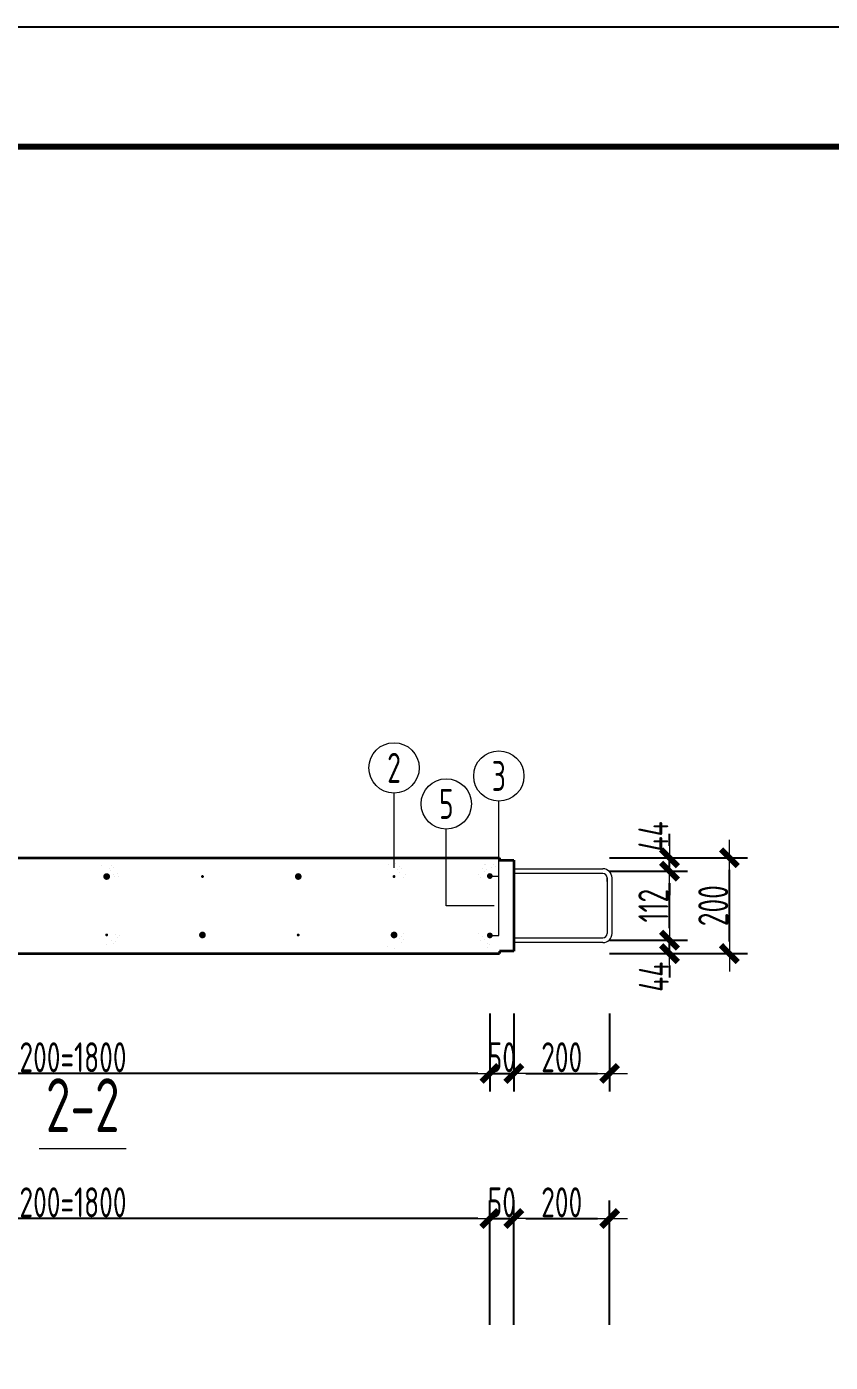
# Model space of a CAD drawing. Extents: x -85320 to 1679916, y -1321939 to 627.
# Drawn here: x 1177586 to 1184297, y -1156020 to -1144872 of the extents above; entities that cross this region are included whole.
import ezdxf
from ezdxf.enums import TextEntityAlignment as Align

# ---------------------------------------------------------------- set-up
doc = ezdxf.new("R2010")
doc.units = 0
doc.header["$LTSCALE"] = 1000
for name, color, linetype in [('BORDER', 7, 'Continuous'), ('打印线框', 7, 'Continuous'), ('拉模', 7, 'Continuous')]:
    doc.layers.add(name, color=color, linetype=linetype)
for name, color, linetype, lineweight in [('直线', 7, 'Continuous', 18), ('预制墙图名', 7, 'Continuous', 18), ('预制墙墙身水平筋', 130, 'Continuous', 18), ('预制墙墙身纵向受力筋', 1, 'Continuous', 18), ('预制墙墙身纵向非受力筋', 94, 'Continuous', 18), ('预制墙墙身附加筋', 94, 'Continuous', 18), ('预制墙拉筋', 130, 'Continuous', 18), ('预制墙详图标注', 3, 'Continuous', 18), ('预制墙详图轮廓', 3, 'Continuous', 35)]:
    doc.layers.add(name, color=color, linetype=linetype, lineweight=lineweight)
doc.styles.add('样式 1', font='yjkeng.shx', dxfattribs={"width": 0.7, "bigfont": 'yjkchn.shx'})
doc.styles.add('样式 2', font='yjkeng.shx', dxfattribs={"width": 0.7, "bigfont": 'yjkchn.shx'})
doc.dimstyles.new('盈建科结构', dxfattribs={"dimscale": 100, "dimtxt": 2.5, "dimasz": 1, "dimexe": 1.5, "dimexo": 0.625, "dimgap": 0.1, "dimtad": 1, "dimdec": 0, "dimrnd": 1, "dimzin": 0, "dimdsep": 46, "dimtxsty": '样式 1', "dimblk": '_yjkbk', "dimblk1": 'ARCHTICK', "dimblk2": 'ARCHTICK', "dimcen": 0.09, "dimadec": 0, "dimazin": 0, "dimtfac": 1, "dimtdec": 4, "dimtix": 1, "dimtmove": 2, "dimatfit": 3, "dimfxl": 1, "dimtolj": 1, "dimtzin": 0, "dimarcsym": 0})

# ---------------------------------------------------------------- blocks, each defined once
blk = doc.blocks.new('_yjkbk')
blk.add_line((-1, 0), (1.5, 0))
blk.add_lwpolyline([(-0.7, -0.7, 0.5, 0.5, 0), (0.7, 0.7, 0.5, 0.5, 0)], format="xyseb")
blk = doc.blocks.new('*D4535')
at = {"layer": 'Defpoints', "color": 0, "transparency": 16777216}
for p in [(1174254, -1154820), (1174254, -1155770), (1181454, -1155770)]:
    blk.add_point(p, dxfattribs=at)
at = {"layer": '预制墙详图标注', "color": 0, "lineweight": -2, "transparency": 16777216}
for p, q in [((1174254, -1155708), (1174254, -1154670)), ((1181454, -1155708), (1181454, -1154670)), ((1181354, -1154820), (1174354, -1154820))]:
    blk.add_line(p, q, dxfattribs=at)
at = {"layer": '预制墙详图标注', "color": 0, "lineweight": -2, "transparency": 16777216, "xscale": 100, "yscale": 100, "zscale": 100, "rotation": 180}
blk.add_blockref('_yjkbk', (1174254, -1154820), dxfattribs=at)
at = {"layer": '预制墙详图标注', "color": 0, "lineweight": -2, "transparency": 16777216, "xscale": 100, "yscale": 100, "zscale": 100}
blk.add_blockref('_yjkbk', (1181454, -1154820), dxfattribs=at)
at = {"layer": '预制墙详图标注', "color": 0, "transparency": 16777216, "insert": (1177854, -1154810), "char_height": 250, "attachment_point": 8, "style": '样式 1'}
blk.add_mtext('\\A1;9×200=1800', dxfattribs=at)
blk = doc.blocks.new('_ArchTick')
at = {"color": 0, "linetype": 'ByBlock', "const_width": 0.4}
blk.add_lwpolyline([(-0.5, -0.5), (0.5, 0.5)], dxfattribs=at)
blk = doc.blocks.new('*D4536')
at = {"layer": 'Defpoints', "color": 0, "transparency": 16777216}
for p in [(1181654, -1154820), (1181454, -1155770), (1181654, -1155770)]:
    blk.add_point(p, dxfattribs=at)
at = {"layer": '预制墙详图标注', "color": 0, "lineweight": -2, "transparency": 16777216}
for p, q in [((1181454, -1155708), (1181454, -1154670)), ((1181654, -1155708), (1181654, -1154670)), ((1181354, -1154820), (1181254, -1154820)), ((1181454, -1154820), (1181654, -1154820)), ((1181754, -1154820), (1181854, -1154820))]:
    blk.add_line(p, q, dxfattribs=at)
at = {"layer": '预制墙详图标注', "color": 0, "lineweight": -2, "transparency": 16777216, "xscale": 100, "yscale": 100, "zscale": 100}
blk.add_blockref('_yjkbk', (1181454, -1154820), dxfattribs=at)
at = {"layer": '预制墙详图标注', "color": 0, "lineweight": -2, "transparency": 16777216, "xscale": 100, "yscale": 100, "zscale": 100, "rotation": 180}
blk.add_blockref('_yjkbk', (1181654, -1154820), dxfattribs=at)
at = {"layer": '预制墙详图标注', "color": 0, "transparency": 16777216, "insert": (1181554, -1154810), "char_height": 250, "attachment_point": 8, "style": '样式 1'}
blk.add_mtext('\\A1;50', dxfattribs=at)
blk = doc.blocks.new('*D4537')
at = {"layer": 'Defpoints', "color": 0, "transparency": 16777216}
for p in [(1182454, -1154820), (1181654, -1155770), (1182454, -1155770)]:
    blk.add_point(p, dxfattribs=at)
at = {"layer": '预制墙详图标注', "color": 0, "lineweight": -2, "transparency": 16777216}
for p, q in [((1181654, -1155708), (1181654, -1154670)), ((1182454, -1155708), (1182454, -1154670)), ((1181754, -1154820), (1182354, -1154820))]:
    blk.add_line(p, q, dxfattribs=at)
at = {"layer": '预制墙详图标注', "color": 0, "lineweight": -2, "transparency": 16777216, "xscale": 100, "yscale": 100, "zscale": 100, "rotation": 180}
blk.add_blockref('_yjkbk', (1181654, -1154820), dxfattribs=at)
at = {"layer": '预制墙详图标注', "color": 0, "lineweight": -2, "transparency": 16777216, "xscale": 100, "yscale": 100, "zscale": 100}
blk.add_blockref('_yjkbk', (1182454, -1154820), dxfattribs=at)
at = {"layer": '预制墙详图标注', "color": 0, "transparency": 16777216, "insert": (1182054, -1154810), "char_height": 250, "attachment_point": 8, "style": '样式 1'}
blk.add_mtext('\\A1;200', dxfattribs=at)
blk = doc.blocks.new('*D4548')
at = {"layer": 'Defpoints', "color": 0, "transparency": 16777216}
for p in [(1174254, -1153109), (1181454, -1153109), (1174254, -1153609)]:
    blk.add_point(p, dxfattribs=at)
at = {"layer": '预制墙详图标注', "color": 0, "lineweight": -2, "transparency": 16777216}
for p, q in [((1174254, -1153172), (1174254, -1153759)), ((1181454, -1153172), (1181454, -1153759)), ((1181354, -1153609), (1174354, -1153609))]:
    blk.add_line(p, q, dxfattribs=at)
at = {"layer": '预制墙详图标注', "color": 0, "lineweight": -2, "transparency": 16777216, "xscale": 100, "yscale": 100, "zscale": 100, "rotation": 180}
blk.add_blockref('_yjkbk', (1174254, -1153609), dxfattribs=at)
at = {"layer": '预制墙详图标注', "color": 0, "lineweight": -2, "transparency": 16777216, "xscale": 100, "yscale": 100, "zscale": 100}
blk.add_blockref('_yjkbk', (1181454, -1153609), dxfattribs=at)
at = {"layer": '预制墙详图标注', "color": 0, "transparency": 16777216, "insert": (1177854, -1153599), "char_height": 250, "attachment_point": 8, "style": '样式 1'}
blk.add_mtext('\\A1;9×200=1800', dxfattribs=at)
blk = doc.blocks.new('*D4549')
at = {"layer": 'Defpoints', "color": 0, "transparency": 16777216}
for p in [(1181454, -1153109), (1181654, -1153109), (1181654, -1153609)]:
    blk.add_point(p, dxfattribs=at)
at = {"layer": '预制墙详图标注', "color": 0, "lineweight": -2, "transparency": 16777216}
for p, q in [((1181454, -1153109), (1181454, -1153759)), ((1181654, -1153109), (1181654, -1153759)), ((1181354, -1153609), (1181254, -1153609)), ((1181454, -1153609), (1181654, -1153609)), ((1181754, -1153609), (1181854, -1153609))]:
    blk.add_line(p, q, dxfattribs=at)
at = {"layer": '预制墙详图标注', "color": 0, "lineweight": -2, "transparency": 16777216, "xscale": 100, "yscale": 100, "zscale": 100}
blk.add_blockref('_yjkbk', (1181454, -1153609), dxfattribs=at)
at = {"layer": '预制墙详图标注', "color": 0, "lineweight": -2, "transparency": 16777216, "xscale": 100, "yscale": 100, "zscale": 100, "rotation": 180}
blk.add_blockref('_yjkbk', (1181654, -1153609), dxfattribs=at)
at = {"layer": '预制墙详图标注', "color": 0, "transparency": 16777216, "insert": (1181554, -1153599), "char_height": 250, "attachment_point": 8, "style": '样式 1'}
blk.add_mtext('\\A1;50', dxfattribs=at)
blk = doc.blocks.new('*D4550')
at = {"layer": 'Defpoints', "color": 0, "transparency": 16777216}
for p in [(1181654, -1153109), (1182454, -1153109), (1182454, -1153609)]:
    blk.add_point(p, dxfattribs=at)
at = {"layer": '预制墙详图标注', "color": 0, "lineweight": -2, "transparency": 16777216}
for p, q in [((1181654, -1153109), (1181654, -1153759)), ((1182454, -1153109), (1182454, -1153759)), ((1181754, -1153609), (1182354, -1153609))]:
    blk.add_line(p, q, dxfattribs=at)
at = {"layer": '预制墙详图标注', "color": 0, "lineweight": -2, "transparency": 16777216, "xscale": 100, "yscale": 100, "zscale": 100, "rotation": 180}
blk.add_blockref('_yjkbk', (1181654, -1153609), dxfattribs=at)
at = {"layer": '预制墙详图标注', "color": 0, "lineweight": -2, "transparency": 16777216, "xscale": 100, "yscale": 100, "zscale": 100}
blk.add_blockref('_yjkbk', (1182454, -1153609), dxfattribs=at)
at = {"layer": '预制墙详图标注', "color": 0, "transparency": 16777216, "insert": (1182054, -1153599), "char_height": 250, "attachment_point": 8, "style": '样式 1'}
blk.add_mtext('\\A1;200', dxfattribs=at)
blk = doc.blocks.new('*D4575')
at = {"layer": 'Defpoints', "color": 0, "transparency": 16777216}
for p in [(1182454, -1152497), (1182954, -1152497), (1182454, -1152609)]:
    blk.add_point(p, dxfattribs=at)
at = {"layer": '预制墙详图标注', "color": 0, "lineweight": -2, "transparency": 16777216}
for p, q in [((1182954, -1152397), (1182954, -1152297)), ((1182454, -1152497), (1183104, -1152497)), ((1182954, -1152609), (1182954, -1152497)), ((1182454, -1152609), (1183104, -1152609)), ((1182954, -1152709), (1182954, -1152809))]:
    blk.add_line(p, q, dxfattribs=at)
at = {"layer": '预制墙详图标注', "color": 0, "lineweight": -2, "transparency": 16777216, "xscale": 100, "yscale": 100, "zscale": 100}
for p, rotation in [((1182954, -1152497), 270), ((1182954, -1152609), 90)]:
    blk.add_blockref('_yjkbk', p, dxfattribs=dict(at, rotation=rotation))
at = {"layer": '预制墙详图标注', "color": 0, "transparency": 16777216, "insert": (1182948, -1152802), "char_height": 250, "attachment_point": 8, "rotation": 90, "style": '样式 1'}
blk.add_mtext('\\A1;44', dxfattribs=at)
blk = doc.blocks.new('*D4576')
at = {"layer": 'Defpoints', "color": 0, "transparency": 16777216}
for p in [(1182454, -1151921), (1182954, -1151921), (1182454, -1152497)]:
    blk.add_point(p, dxfattribs=at)
at = {"layer": '预制墙详图标注', "color": 0, "lineweight": -2, "transparency": 16777216}
for p, q in [((1182454, -1151921), (1183104, -1151921)), ((1182954, -1152397), (1182954, -1152021)), ((1182454, -1152497), (1183104, -1152497))]:
    blk.add_line(p, q, dxfattribs=at)
at = {"layer": '预制墙详图标注', "color": 0, "lineweight": -2, "transparency": 16777216, "xscale": 100, "yscale": 100, "zscale": 100}
for p, rotation in [((1182954, -1151921), 90), ((1182954, -1152497), 270)]:
    blk.add_blockref('_yjkbk', p, dxfattribs=dict(at, rotation=rotation))
at = {"layer": '预制墙详图标注', "color": 0, "transparency": 16777216, "insert": (1182944, -1152209), "char_height": 250, "attachment_point": 8, "rotation": 90, "style": '样式 1'}
blk.add_mtext('\\A1;112', dxfattribs=at)
blk = doc.blocks.new('*D4577')
at = {"layer": 'Defpoints', "color": 0, "transparency": 16777216}
for p in [(1182454, -1151809), (1182954, -1151809), (1182454, -1151921)]:
    blk.add_point(p, dxfattribs=at)
at = {"layer": '预制墙详图标注', "color": 0, "lineweight": -2, "transparency": 16777216}
for p, q in [((1182954, -1151709), (1182954, -1151609)), ((1182454, -1151809), (1183104, -1151809)), ((1182954, -1151921), (1182954, -1151809)), ((1182454, -1151921), (1183104, -1151921)), ((1182954, -1152021), (1182954, -1152121))]:
    blk.add_line(p, q, dxfattribs=at)
at = {"layer": '预制墙详图标注', "color": 0, "lineweight": -2, "transparency": 16777216, "xscale": 100, "yscale": 100, "zscale": 100}
for p, rotation in [((1182954, -1151809), 270), ((1182954, -1151921), 90)]:
    blk.add_blockref('_yjkbk', p, dxfattribs=dict(at, rotation=rotation))
at = {"layer": '预制墙详图标注', "color": 0, "transparency": 16777216, "insert": (1182944, -1151630), "char_height": 250, "attachment_point": 8, "rotation": 90, "style": '样式 1'}
blk.add_mtext('\\A1;44', dxfattribs=at)
blk = doc.blocks.new('*D4578')
at = {"layer": 'Defpoints', "color": 0, "transparency": 16777216}
for p in [(1182954, -1151809), (1183454, -1151809), (1182954, -1152609)]:
    blk.add_point(p, dxfattribs=at)
at = {"layer": '预制墙详图标注', "color": 0, "lineweight": -2, "transparency": 16777216}
for p, q in [((1183016, -1151809), (1183604, -1151809)), ((1183454, -1152509), (1183454, -1151909)), ((1183016, -1152609), (1183604, -1152609))]:
    blk.add_line(p, q, dxfattribs=at)
at = {"layer": '预制墙详图标注', "color": 0, "lineweight": -2, "transparency": 16777216, "xscale": 100, "yscale": 100, "zscale": 100}
for p, rotation in [((1183454, -1151809), 90), ((1183454, -1152609), 270)]:
    blk.add_blockref('_yjkbk', p, dxfattribs=dict(at, rotation=rotation))
at = {"layer": '预制墙详图标注', "color": 0, "transparency": 16777216, "insert": (1183444, -1152209), "char_height": 250, "attachment_point": 8, "rotation": 90, "style": '样式 1'}
blk.add_mtext('\\A1;200', dxfattribs=at)
blk = doc.blocks.new('图框1')
at = {"layer": 'BORDER', "const_width": 50}
blk.add_lwpolyline([(1377779, -823089), (1377779, -783089), (1433679, -783089), (1433679, -823089)], close=True, dxfattribs=at)
blk = doc.blocks.new('闭口右')
at = {"layer": '预制墙墙身水平筋', "lineweight": 18}
for p, q in [((1039314, -832443), (1040058, -832443)), ((1039314, -832443), (1040058, -832443)), ((1039314, -832443), (1040058, -832443)), ((1039314, -832443), (1040058, -832443)), ((1039314, -832443), (1040058, -832443)), ((1039314, -832443), (1040058, -832443)), ((1039314, -832443), (1040058, -832443)), ((1039314, -832443), (1040058, -832443)), ((1039314, -832443), (1040058, -832443)), ((1039314, -832443), (1040058, -832443)), ((1039314, -832443), (1040058, -832443)), ((1039314, -832443), (1040058, -832443)), ((1039314, -832443), (1040058, -832443)), ((1039314, -832443), (1040058, -832443)), ((1039314, -832443), (1040058, -832443)), ((1040058, -832483), (1039314, -832483)), ((1040058, -832483), (1039314, -832483)), ((1040058, -832483), (1039314, -832483)), ((1040058, -832483), (1039314, -832483)), ((1040058, -832483), (1039314, -832483)), ((1040058, -832483), (1039314, -832483)), ((1040058, -832483), (1039314, -832483)), ((1040058, -832483), (1039314, -832483)), ((1040058, -832483), (1039314, -832483)), ((1040058, -832483), (1039314, -832483)), ((1040058, -832483), (1039314, -832483)), ((1040058, -832483), (1039314, -832483)), ((1040058, -832483), (1039314, -832483)), ((1040058, -832483), (1039314, -832483)), ((1040058, -832483), (1039314, -832483)), ((1040094, -832548), (1040094, -832519)), ((1040094, -832548), (1040094, -832519)), ((1040094, -832548), (1040094, -832519)), ((1040094, -832548), (1040094, -832519)), ((1040094, -832548), (1040094, -832519)), ((1040094, -832548), (1040094, -832519)), ((1040094, -832548), (1040094, -832519)), ((1040094, -832548), (1040094, -832519)), ((1040094, -832548), (1040094, -832519)), ((1040094, -832548), (1040094, -832519)), ((1040094, -832548), (1040094, -832519)), ((1040094, -832548), (1040094, -832519)), ((1040094, -832548), (1040094, -832519)), ((1040094, -832548), (1040094, -832519)), ((1040094, -832548), (1040094, -832519)), ((1040134, -832519), (1040134, -832548)), ((1040134, -832519), (1040134, -832548)), ((1040134, -832519), (1040134, -832548)), ((1040134, -832519), (1040134, -832548)), ((1040134, -832519), (1040134, -832548)), ((1040134, -832519), (1040134, -832548)), ((1040134, -832519), (1040134, -832548)), ((1040134, -832519), (1040134, -832548)), ((1040134, -832519), (1040134, -832548)), ((1040134, -832519), (1040134, -832548)), ((1040134, -832519), (1040134, -832548)), ((1040134, -832519), (1040134, -832548)), ((1040134, -832519), (1040134, -832548)), ((1040134, -832519), (1040134, -832548)), ((1040134, -832519), (1040134, -832548)), ((1039314, -833019), (1040058, -833019)), ((1039314, -833019), (1040058, -833019)), ((1039314, -833019), (1040058, -833019)), ((1039314, -833019), (1040058, -833019)), ((1039314, -833019), (1040058, -833019)), ((1039314, -833019), (1040058, -833019)), ((1039314, -833019), (1040058, -833019)), ((1039314, -833019), (1040058, -833019)), ((1039314, -833019), (1040058, -833019)), ((1039314, -833019), (1040058, -833019)), ((1039314, -833019), (1040058, -833019)), ((1039314, -833019), (1040058, -833019)), ((1039314, -833019), (1040058, -833019)), ((1039314, -833019), (1040058, -833019)), ((1039314, -833019), (1040058, -833019)), ((1040058, -833059), (1039314, -833059))]:
    blk.add_line(p, q, dxfattribs=at)
at = {"layer": '预制墙墙身水平筋', "color": 4}
for p, q in [((1040094, -832519), (1040094, -832982)), ((1040134, -832519), (1040134, -832982))]:
    blk.add_line(p, q, dxfattribs=at)
at = {"layer": '预制墙墙身水平筋', "lineweight": 18}
for centre, radius, start, end in [((1040058, -832519), 76.6, 360, 90), ((1040058, -832519), 76.6, 360, 90), ((1040058, -832519), 76.6, 360, 90), ((1040058, -832519), 76.6, 360, 90), ((1040058, -832519), 76.6, 360, 90), ((1040058, -832519), 76.6, 360, 90), ((1040058, -832519), 76.6, 360, 90), ((1040058, -832519), 76.6, 360, 90), ((1040058, -832519), 76.6, 360, 90), ((1040058, -832519), 76.6, 360, 90), ((1040058, -832519), 76.6, 360, 90), ((1040058, -832519), 76.6, 360, 90), ((1040058, -832519), 76.6, 360, 90), ((1040058, -832519), 76.6, 360, 90), ((1040058, -832519), 36.6, 360, 90), ((1040058, -832519), 36.6, 360, 90), ((1040058, -832519), 36.6, 360, 90), ((1040058, -832519), 36.6, 360, 90), ((1040058, -832519), 36.6, 360, 90), ((1040058, -832519), 36.6, 360, 90), ((1040058, -832519), 36.6, 360, 90), ((1040058, -832519), 36.6, 360, 90), ((1040058, -832519), 36.6, 360, 90), ((1040058, -832519), 36.6, 360, 90), ((1040058, -832519), 36.6, 360, 90), ((1040058, -832519), 36.6, 360, 90), ((1040058, -832519), 36.6, 360, 90), ((1040058, -832519), 36.6, 360, 90), ((1040058, -832982), 36.6, 270, 0), ((1040058, -832982), 76.6, 270, 0), ((1040058, -832982), 36.6, 270, 0), ((1040058, -832982), 76.6, 270, 0), ((1040058, -832982), 36.6, 270, 0), ((1040058, -832982), 76.6, 270, 0), ((1040058, -832982), 36.6, 270, 0), ((1040058, -832982), 76.6, 270, 0), ((1040058, -832982), 36.6, 270, 0), ((1040058, -832982), 76.6, 270, 0), ((1040058, -832982), 36.6, 270, 0), ((1040058, -832982), 76.6, 270, 0), ((1040058, -832982), 36.6, 270, 0), ((1040058, -832982), 76.6, 270, 0), ((1040058, -832982), 36.6, 270, 0), ((1040058, -832982), 76.6, 270, 0), ((1040058, -832982), 36.6, 270, 0), ((1040058, -832982), 76.6, 270, 0), ((1040058, -832982), 36.6, 270, 0), ((1040058, -832982), 76.6, 270, 0), ((1040058, -832982), 36.6, 270, 0), ((1040058, -832982), 76.6, 270, 0), ((1040058, -832982), 36.6, 270, 0), ((1040058, -832982), 76.6, 270, 0), ((1040058, -832982), 36.6, 270, 0), ((1040058, -832982), 76.6, 270, 0), ((1040058, -832982), 36.6, 270, 0), ((1040058, -832982), 76.6, 270, 0)]:
    blk.add_arc(centre, radius, start, end, dxfattribs=at)

msp = doc.modelspace()

# ---------------------------------------------------------------- linework, layer by layer
at = {"layer": '打印线框', "color": 1}
msp.add_lwpolyline([(1142339.778, -1186871.679), (1142339.778, -1144871.679), (1201739.778, -1144871.679), (1201739.778, -1186871.679)], close=True, dxfattribs=at)
at = {"layer": '直线', "lineweight": 18}
msp.add_line((1181453.678, -1151961.354), (1181528.678, -1151961.354), dxfattribs=at)
for points in [[(1180653.678, -1151893.354), (1180653.678, -1151268.354)], [(1181453.678, -1152457.354), (1181528.678, -1152457.354), (1181528.678, -1151336.354)], [(1181489.678, -1152209.354), (1181089.678, -1152209.354), (1181089.678, -1151569.354)]]:
    msp.add_lwpolyline(points, dxfattribs=at)
for centre in [(1180653.678, -1151058.354), (1181528.678, -1151126.354), (1181089.678, -1151359.354)]:
    msp.add_circle(centre, 210, dxfattribs=at)
at = {"layer": '预制墙图名', "lineweight": 18}
msp.add_line((1177690.216, -1154234.354), (1178417.139, -1154234.354), dxfattribs=at)
at = {"layer": '预制墙墙身水平筋', "lineweight": 18, "const_width": 0.18}
for points in [[(1173653.678, -1151901.354), (1181653.678, -1151901.354)], [(1173653.678, -1151901.354), (1181653.678, -1151901.354)], [(1173653.678, -1151901.354), (1181653.678, -1151901.354)], [(1173653.678, -1151901.354), (1181653.678, -1151901.354)], [(1173653.678, -1151901.354), (1181653.678, -1151901.354)], [(1173653.678, -1151901.354), (1181653.678, -1151901.354)], [(1173653.678, -1151901.354), (1181653.678, -1151901.354)], [(1173653.678, -1151901.354), (1181653.678, -1151901.354)], [(1173653.678, -1151901.354), (1181653.678, -1151901.354)], [(1173653.678, -1151901.354), (1181653.678, -1151901.354)], [(1173653.678, -1151901.354), (1181653.678, -1151901.354)], [(1173653.678, -1151901.354), (1181653.678, -1151901.354)], [(1173653.678, -1151901.354), (1181653.678, -1151901.354)], [(1173653.678, -1151901.354), (1181653.678, -1151901.354)], [(1173653.678, -1151901.354), (1181653.678, -1151901.354)], [(1181653.678, -1151941.354), (1173653.678, -1151941.354)], [(1181653.678, -1151941.354), (1173653.678, -1151941.354)], [(1181653.678, -1151941.354), (1173653.678, -1151941.354)], [(1181653.678, -1151941.354), (1173653.678, -1151941.354)], [(1181653.678, -1151941.354), (1173653.678, -1151941.354)], [(1181653.678, -1151941.354), (1173653.678, -1151941.354)], [(1181653.678, -1151941.354), (1173653.678, -1151941.354)], [(1181653.678, -1151941.354), (1173653.678, -1151941.354)], [(1181653.678, -1151941.354), (1173653.678, -1151941.354)], [(1181653.678, -1151941.354), (1173653.678, -1151941.354)], [(1181653.678, -1151941.354), (1173653.678, -1151941.354)], [(1181653.678, -1151941.354), (1173653.678, -1151941.354)], [(1181653.678, -1151941.354), (1173653.678, -1151941.354)], [(1181653.678, -1151941.354), (1173653.678, -1151941.354)], [(1181653.678, -1151941.354), (1173653.678, -1151941.354)], [(1173653.678, -1152477.354), (1181653.678, -1152477.354)], [(1173653.678, -1152477.354), (1181653.678, -1152477.354)], [(1173653.678, -1152477.354), (1181653.678, -1152477.354)], [(1173653.678, -1152477.354), (1181653.678, -1152477.354)], [(1173653.678, -1152477.354), (1181653.678, -1152477.354)], [(1173653.678, -1152477.354), (1181653.678, -1152477.354)], [(1173653.678, -1152477.354), (1181653.678, -1152477.354)], [(1173653.678, -1152477.354), (1181653.678, -1152477.354)], [(1173653.678, -1152477.354), (1181653.678, -1152477.354)], [(1173653.678, -1152477.354), (1181653.678, -1152477.354)], [(1173653.678, -1152477.354), (1181653.678, -1152477.354)], [(1173653.678, -1152477.354), (1181653.678, -1152477.354)], [(1173653.678, -1152477.354), (1181653.678, -1152477.354)], [(1173653.678, -1152477.354), (1181653.678, -1152477.354)], [(1173653.678, -1152477.354), (1181653.678, -1152477.354)], [(1181653.678, -1152517.354), (1173653.678, -1152517.354)], [(1181653.678, -1152517.354), (1173653.678, -1152517.354)], [(1181653.678, -1152517.354), (1173653.678, -1152517.354)], [(1181653.678, -1152517.354), (1173653.678, -1152517.354)], [(1181653.678, -1152517.354), (1173653.678, -1152517.354)], [(1181653.678, -1152517.354), (1173653.678, -1152517.354)], [(1181653.678, -1152517.354), (1173653.678, -1152517.354)], [(1181653.678, -1152517.354), (1173653.678, -1152517.354)], [(1181653.678, -1152517.354), (1173653.678, -1152517.354)], [(1181653.678, -1152517.354), (1173653.678, -1152517.354)], [(1181653.678, -1152517.354), (1173653.678, -1152517.354)], [(1181653.678, -1152517.354), (1173653.678, -1152517.354)], [(1181653.678, -1152517.354), (1173653.678, -1152517.354)], [(1181653.678, -1152517.354), (1173653.678, -1152517.354)], [(1181653.678, -1152517.354), (1173653.678, -1152517.354)]]:
    msp.add_lwpolyline(points, dxfattribs=at)
at = {"layer": '预制墙墙身纵向受力筋', "lineweight": 18, "const_width": 28}
for points in [[(1178267.678, -1151965.354, 1), (1178239.678, -1151965.354, 1)], [(1179867.678, -1151965.354, 1), (1179839.678, -1151965.354, 1)], [(1179067.678, -1152453.354, 1), (1179039.678, -1152453.354, 1)], [(1180667.678, -1152453.354, 1), (1180639.678, -1152453.354, 1)]]:
    msp.add_lwpolyline(points, format="xyb", close=True, dxfattribs=at)
at = {"layer": '预制墙墙身纵向非受力筋', "lineweight": 18, "const_width": 12}
for points in [[(1179059.678, -1151965.354, 1), (1179047.678, -1151965.354, 1)], [(1180659.678, -1151965.354, 1), (1180647.678, -1151965.354, 1)], [(1178259.678, -1152453.354, 1), (1178247.678, -1152453.354, 1)], [(1179859.678, -1152453.354, 1), (1179847.678, -1152453.354, 1)]]:
    msp.add_lwpolyline(points, format="xyb", close=True, dxfattribs=at)
at = {"layer": '预制墙墙身附加筋', "lineweight": 18, "const_width": 24}
for points in [[(1181465.678, -1151961.354, 1), (1181441.678, -1151961.354, 1)], [(1181465.678, -1152457.354, 1), (1181441.678, -1152457.354, 1)]]:
    msp.add_lwpolyline(points, format="xyb", close=True, dxfattribs=at)
at = {"layer": '预制墙拉筋', "lineweight": 18, "const_width": 0.18}
for points in [[(1178359.172, -1152456.193), (1178304.059, -1152534.104, -0.24342753), (1178243.675, -1152565.354), (1178228.677, -1152565.354, -0.414213568), (1178197.678, -1152534.355), (1178197.678, -1151899.352, -0.414213568), (1178243.675, -1151853.354), (1178258.674, -1151853.354, -0.24342753), (1178295.397, -1151872.359), (1178359.172, -1151962.516), (1178333.048, -1151980.996), (1178269.273, -1151890.839, 0.24342753), (1178258.674, -1151885.354), (1178243.675, -1151885.354, 0.414213568), (1178229.678, -1151899.352), (1178229.678, -1152534.355), (1178227.675, -1152534.355, 0.414213568), (1178228.677, -1152535.357), (1178228.677, -1152533.354), (1178243.675, -1152533.354, 0.24342753), (1178277.934, -1152515.624), (1178333.048, -1152437.713)], [(1178359.172, -1152456.193), (1178304.059, -1152534.104, -0.24342753), (1178243.675, -1152565.354), (1178228.677, -1152565.354, -0.414213568), (1178197.678, -1152534.355), (1178197.678, -1151899.352, -0.414213568), (1178243.675, -1151853.354), (1178258.674, -1151853.354, -0.24342753), (1178295.397, -1151872.359), (1178359.172, -1151962.516), (1178333.048, -1151980.996), (1178269.273, -1151890.839, 0.24342753), (1178258.674, -1151885.354), (1178243.675, -1151885.354, 0.414213568), (1178229.678, -1151899.352), (1178229.678, -1152534.355), (1178227.675, -1152534.355, 0.414213568), (1178228.677, -1152535.357), (1178228.677, -1152533.354), (1178243.675, -1152533.354, 0.24342753), (1178277.934, -1152515.624), (1178333.048, -1152437.713)], [(1178359.172, -1152456.193), (1178304.059, -1152534.104, -0.24342753), (1178243.675, -1152565.354), (1178228.677, -1152565.354, -0.414213568), (1178197.678, -1152534.355), (1178197.678, -1151899.352, -0.414213568), (1178243.675, -1151853.354), (1178258.674, -1151853.354, -0.24342753), (1178295.397, -1151872.359), (1178359.172, -1151962.516), (1178333.048, -1151980.996), (1178269.273, -1151890.839, 0.24342753), (1178258.674, -1151885.354), (1178243.675, -1151885.354, 0.414213568), (1178229.678, -1151899.352), (1178229.678, -1152534.355), (1178227.675, -1152534.355, 0.414213568), (1178228.677, -1152535.357), (1178228.677, -1152533.354), (1178243.675, -1152533.354, 0.24342753), (1178277.934, -1152515.624), (1178333.048, -1152437.713)], [(1178359.172, -1152456.193), (1178304.059, -1152534.104, -0.24342753), (1178243.675, -1152565.354), (1178228.677, -1152565.354, -0.414213568), (1178197.678, -1152534.355), (1178197.678, -1151899.352, -0.414213568), (1178243.675, -1151853.354), (1178258.674, -1151853.354, -0.24342753), (1178295.397, -1151872.359), (1178359.172, -1151962.516), (1178333.048, -1151980.996), (1178269.273, -1151890.839, 0.24342753), (1178258.674, -1151885.354), (1178243.675, -1151885.354, 0.414213568), (1178229.678, -1151899.352), (1178229.678, -1152534.355), (1178227.675, -1152534.355, 0.414213568), (1178228.677, -1152535.357), (1178228.677, -1152533.354), (1178243.675, -1152533.354, 0.24342753), (1178277.934, -1152515.624), (1178333.048, -1152437.713)], [(1178359.172, -1152456.193), (1178304.059, -1152534.104, -0.24342753), (1178243.675, -1152565.354), (1178228.677, -1152565.354, -0.414213568), (1178197.678, -1152534.355), (1178197.678, -1151899.352, -0.414213568), (1178243.675, -1151853.354), (1178258.674, -1151853.354, -0.24342753), (1178295.397, -1151872.359), (1178359.172, -1151962.516), (1178333.048, -1151980.996), (1178269.273, -1151890.839, 0.24342753), (1178258.674, -1151885.354), (1178243.675, -1151885.354, 0.414213568), (1178229.678, -1151899.352), (1178229.678, -1152534.355), (1178227.675, -1152534.355, 0.414213568), (1178228.677, -1152535.357), (1178228.677, -1152533.354), (1178243.675, -1152533.354, 0.24342753), (1178277.934, -1152515.624), (1178333.048, -1152437.713)], [(1180759.172, -1152456.193), (1180704.059, -1152534.104, -0.24342753), (1180643.675, -1152565.354), (1180628.677, -1152565.354, -0.414213568), (1180597.678, -1152534.355), (1180597.678, -1151899.352, -0.414213568), (1180643.675, -1151853.354), (1180658.674, -1151853.354, -0.24342753), (1180695.397, -1151872.359), (1180759.172, -1151962.516), (1180733.048, -1151980.996), (1180669.273, -1151890.839, 0.24342753), (1180658.674, -1151885.354), (1180643.675, -1151885.354, 0.414213568), (1180629.678, -1151899.352), (1180629.678, -1152534.355), (1180627.675, -1152534.355, 0.414213568), (1180628.677, -1152535.357), (1180628.677, -1152533.354), (1180643.675, -1152533.354, 0.24342753), (1180677.934, -1152515.624), (1180733.048, -1152437.713)], [(1180759.172, -1152456.193), (1180704.059, -1152534.104, -0.24342753), (1180643.675, -1152565.354), (1180628.677, -1152565.354, -0.414213568), (1180597.678, -1152534.355), (1180597.678, -1151899.352, -0.414213568), (1180643.675, -1151853.354), (1180658.674, -1151853.354, -0.24342753), (1180695.397, -1151872.359), (1180759.172, -1151962.516), (1180733.048, -1151980.996), (1180669.273, -1151890.839, 0.24342753), (1180658.674, -1151885.354), (1180643.675, -1151885.354, 0.414213568), (1180629.678, -1151899.352), (1180629.678, -1152534.355), (1180627.675, -1152534.355, 0.414213568), (1180628.677, -1152535.357), (1180628.677, -1152533.354), (1180643.675, -1152533.354, 0.24342753), (1180677.934, -1152515.624), (1180733.048, -1152437.713)], [(1180759.172, -1152456.193), (1180704.059, -1152534.104, -0.24342753), (1180643.675, -1152565.354), (1180628.677, -1152565.354, -0.414213568), (1180597.678, -1152534.355), (1180597.678, -1151899.352, -0.414213568), (1180643.675, -1151853.354), (1180658.674, -1151853.354, -0.24342753), (1180695.397, -1151872.359), (1180759.172, -1151962.516), (1180733.048, -1151980.996), (1180669.273, -1151890.839, 0.24342753), (1180658.674, -1151885.354), (1180643.675, -1151885.354, 0.414213568), (1180629.678, -1151899.352), (1180629.678, -1152534.355), (1180627.675, -1152534.355, 0.414213568), (1180628.677, -1152535.357), (1180628.677, -1152533.354), (1180643.675, -1152533.354, 0.24342753), (1180677.934, -1152515.624), (1180733.048, -1152437.713)], [(1180759.172, -1152456.193), (1180704.059, -1152534.104, -0.24342753), (1180643.675, -1152565.354), (1180628.677, -1152565.354, -0.414213568), (1180597.678, -1152534.355), (1180597.678, -1151899.352, -0.414213568), (1180643.675, -1151853.354), (1180658.674, -1151853.354, -0.24342753), (1180695.397, -1151872.359), (1180759.172, -1151962.516), (1180733.048, -1151980.996), (1180669.273, -1151890.839, 0.24342753), (1180658.674, -1151885.354), (1180643.675, -1151885.354, 0.414213568), (1180629.678, -1151899.352), (1180629.678, -1152534.355), (1180627.675, -1152534.355, 0.414213568), (1180628.677, -1152535.357), (1180628.677, -1152533.354), (1180643.675, -1152533.354, 0.24342753), (1180677.934, -1152515.624), (1180733.048, -1152437.713)], [(1180759.172, -1152456.193), (1180704.059, -1152534.104, -0.24342753), (1180643.675, -1152565.354), (1180628.677, -1152565.354, -0.414213568), (1180597.678, -1152534.355), (1180597.678, -1151899.352, -0.414213568), (1180643.675, -1151853.354), (1180658.674, -1151853.354, -0.24342753), (1180695.397, -1151872.359), (1180759.172, -1151962.516), (1180733.048, -1151980.996), (1180669.273, -1151890.839, 0.24342753), (1180658.674, -1151885.354), (1180643.675, -1151885.354, 0.414213568), (1180629.678, -1151899.352), (1180629.678, -1152534.355), (1180627.675, -1152534.355, 0.414213568), (1180628.677, -1152535.357), (1180628.677, -1152533.354), (1180643.675, -1152533.354, 0.24342753), (1180677.934, -1152515.624), (1180733.048, -1152437.713)], [(1181370.308, -1152437.713), (1181425.421, -1152515.624, 0.24342753), (1181459.68, -1152533.354), (1181474.679, -1152533.354), (1181474.679, -1152535.357, 0.414213568), (1181475.68, -1152534.355), (1181473.678, -1152534.355), (1181473.678, -1151899.352, 0.414213568), (1181459.68, -1151885.354), (1181444.682, -1151885.354, 0.24342753), (1181434.083, -1151890.839), (1181370.308, -1151980.996), (1181344.183, -1151962.516), (1181407.959, -1151872.359, -0.24342753), (1181444.682, -1151853.354), (1181459.68, -1151853.354, -0.414213568), (1181505.678, -1151899.352), (1181505.678, -1152534.355, -0.414213568), (1181474.679, -1152565.354), (1181459.68, -1152565.354, -0.24342753), (1181399.297, -1152534.104), (1181344.183, -1152456.193)], [(1181370.308, -1152437.713), (1181425.421, -1152515.624, 0.24342753), (1181459.68, -1152533.354), (1181474.679, -1152533.354), (1181474.679, -1152535.357, 0.414213568), (1181475.68, -1152534.355), (1181473.678, -1152534.355), (1181473.678, -1151899.352, 0.414213568), (1181459.68, -1151885.354), (1181444.682, -1151885.354, 0.24342753), (1181434.083, -1151890.839), (1181370.308, -1151980.996), (1181344.183, -1151962.516), (1181407.959, -1151872.359, -0.24342753), (1181444.682, -1151853.354), (1181459.68, -1151853.354, -0.414213568), (1181505.678, -1151899.352), (1181505.678, -1152534.355, -0.414213568), (1181474.679, -1152565.354), (1181459.68, -1152565.354, -0.24342753), (1181399.297, -1152534.104), (1181344.183, -1152456.193)], [(1181370.308, -1152437.713), (1181425.421, -1152515.624, 0.24342753), (1181459.68, -1152533.354), (1181474.679, -1152533.354), (1181474.679, -1152535.357, 0.414213568), (1181475.68, -1152534.355), (1181473.678, -1152534.355), (1181473.678, -1151899.352, 0.414213568), (1181459.68, -1151885.354), (1181444.682, -1151885.354, 0.24342753), (1181434.083, -1151890.839), (1181370.308, -1151980.996), (1181344.183, -1151962.516), (1181407.959, -1151872.359, -0.24342753), (1181444.682, -1151853.354), (1181459.68, -1151853.354, -0.414213568), (1181505.678, -1151899.352), (1181505.678, -1152534.355, -0.414213568), (1181474.679, -1152565.354), (1181459.68, -1152565.354, -0.24342753), (1181399.297, -1152534.104), (1181344.183, -1152456.193)], [(1181370.308, -1152437.713), (1181425.421, -1152515.624, 0.24342753), (1181459.68, -1152533.354), (1181474.679, -1152533.354), (1181474.679, -1152535.357, 0.414213568), (1181475.68, -1152534.355), (1181473.678, -1152534.355), (1181473.678, -1151899.352, 0.414213568), (1181459.68, -1151885.354), (1181444.682, -1151885.354, 0.24342753), (1181434.083, -1151890.839), (1181370.308, -1151980.996), (1181344.183, -1151962.516), (1181407.959, -1151872.359, -0.24342753), (1181444.682, -1151853.354), (1181459.68, -1151853.354, -0.414213568), (1181505.678, -1151899.352), (1181505.678, -1152534.355, -0.414213568), (1181474.679, -1152565.354), (1181459.68, -1152565.354, -0.24342753), (1181399.297, -1152534.104), (1181344.183, -1152456.193)], [(1181370.308, -1152437.713), (1181425.421, -1152515.624, 0.24342753), (1181459.68, -1152533.354), (1181474.679, -1152533.354), (1181474.679, -1152535.357, 0.414213568), (1181475.68, -1152534.355), (1181473.678, -1152534.355), (1181473.678, -1151899.352, 0.414213568), (1181459.68, -1151885.354), (1181444.682, -1151885.354, 0.24342753), (1181434.083, -1151890.839), (1181370.308, -1151980.996), (1181344.183, -1151962.516), (1181407.959, -1151872.359, -0.24342753), (1181444.682, -1151853.354), (1181459.68, -1151853.354, -0.414213568), (1181505.678, -1151899.352), (1181505.678, -1152534.355, -0.414213568), (1181474.679, -1152565.354), (1181459.68, -1152565.354, -0.24342753), (1181399.297, -1152534.104), (1181344.183, -1152456.193)], [(1181370.308, -1152437.713), (1181425.421, -1152515.624, 0.24342753), (1181459.68, -1152533.354), (1181474.679, -1152533.354), (1181474.679, -1152535.357, 0.414213568), (1181475.68, -1152534.355), (1181473.678, -1152534.355), (1181473.678, -1151899.352, 0.414213568), (1181459.68, -1151885.354), (1181444.682, -1151885.354, 0.24342753), (1181434.083, -1151890.839), (1181370.308, -1151980.996), (1181344.183, -1151962.516), (1181407.959, -1151872.359, -0.24342753), (1181444.682, -1151853.354), (1181459.68, -1151853.354, -0.414213568), (1181505.678, -1151899.352), (1181505.678, -1152534.355, -0.414213568), (1181474.679, -1152565.354), (1181459.68, -1152565.354, -0.24342753), (1181399.297, -1152534.104), (1181344.183, -1152456.193)], [(1181370.308, -1152437.713), (1181425.421, -1152515.624, 0.24342753), (1181459.68, -1152533.354), (1181474.679, -1152533.354), (1181474.679, -1152535.357, 0.414213568), (1181475.68, -1152534.355), (1181473.678, -1152534.355), (1181473.678, -1151899.352, 0.414213568), (1181459.68, -1151885.354), (1181444.682, -1151885.354, 0.24342753), (1181434.083, -1151890.839), (1181370.308, -1151980.996), (1181344.183, -1151962.516), (1181407.959, -1151872.359, -0.24342753), (1181444.682, -1151853.354), (1181459.68, -1151853.354, -0.414213568), (1181505.678, -1151899.352), (1181505.678, -1152534.355, -0.414213568), (1181474.679, -1152565.354), (1181459.68, -1152565.354, -0.24342753), (1181399.297, -1152534.104), (1181344.183, -1152456.193)], [(1181370.308, -1152437.713), (1181425.421, -1152515.624, 0.24342753), (1181459.68, -1152533.354), (1181474.679, -1152533.354), (1181474.679, -1152535.357, 0.414213568), (1181475.68, -1152534.355), (1181473.678, -1152534.355), (1181473.678, -1151899.352, 0.414213568), (1181459.68, -1151885.354), (1181444.682, -1151885.354, 0.24342753), (1181434.083, -1151890.839), (1181370.308, -1151980.996), (1181344.183, -1151962.516), (1181407.959, -1151872.359, -0.24342753), (1181444.682, -1151853.354), (1181459.68, -1151853.354, -0.414213568), (1181505.678, -1151899.352), (1181505.678, -1152534.355, -0.414213568), (1181474.679, -1152565.354), (1181459.68, -1152565.354, -0.24342753), (1181399.297, -1152534.104), (1181344.183, -1152456.193)], [(1181370.308, -1152437.713), (1181425.421, -1152515.624, 0.24342753), (1181459.68, -1152533.354), (1181474.679, -1152533.354), (1181474.679, -1152535.357, 0.414213568), (1181475.68, -1152534.355), (1181473.678, -1152534.355), (1181473.678, -1151899.352, 0.414213568), (1181459.68, -1151885.354), (1181444.682, -1151885.354, 0.24342753), (1181434.083, -1151890.839), (1181370.308, -1151980.996), (1181344.183, -1151962.516), (1181407.959, -1151872.359, -0.24342753), (1181444.682, -1151853.354), (1181459.68, -1151853.354, -0.414213568), (1181505.678, -1151899.352), (1181505.678, -1152534.355, -0.414213568), (1181474.679, -1152565.354), (1181459.68, -1152565.354, -0.24342753), (1181399.297, -1152534.104), (1181344.183, -1152456.193)], [(1181370.308, -1152437.713), (1181425.421, -1152515.624, 0.24342753), (1181459.68, -1152533.354), (1181474.679, -1152533.354), (1181474.679, -1152535.357, 0.414213568), (1181475.68, -1152534.355), (1181473.678, -1152534.355), (1181473.678, -1151899.352, 0.414213568), (1181459.68, -1151885.354), (1181444.682, -1151885.354, 0.24342753), (1181434.083, -1151890.839), (1181370.308, -1151980.996), (1181344.183, -1151962.516), (1181407.959, -1151872.359, -0.24342753), (1181444.682, -1151853.354), (1181459.68, -1151853.354, -0.414213568), (1181505.678, -1151899.352), (1181505.678, -1152534.355, -0.414213568), (1181474.679, -1152565.354), (1181459.68, -1152565.354, -0.24342753), (1181399.297, -1152534.104), (1181344.183, -1152456.193)], [(1181370.308, -1152437.713), (1181425.421, -1152515.624, 0.24342753), (1181459.68, -1152533.354), (1181474.679, -1152533.354), (1181474.679, -1152535.357, 0.414213568), (1181475.68, -1152534.355), (1181473.678, -1152534.355), (1181473.678, -1151899.352, 0.414213568), (1181459.68, -1151885.354), (1181444.682, -1151885.354, 0.24342753), (1181434.083, -1151890.839), (1181370.308, -1151980.996), (1181344.183, -1151962.516), (1181407.959, -1151872.359, -0.24342753), (1181444.682, -1151853.354), (1181459.68, -1151853.354, -0.414213568), (1181505.678, -1151899.352), (1181505.678, -1152534.355, -0.414213568), (1181474.679, -1152565.354), (1181459.68, -1152565.354, -0.24342753), (1181399.297, -1152534.104), (1181344.183, -1152456.193)], [(1181370.308, -1152437.713), (1181425.421, -1152515.624, 0.24342753), (1181459.68, -1152533.354), (1181474.679, -1152533.354), (1181474.679, -1152535.357, 0.414213568), (1181475.68, -1152534.355), (1181473.678, -1152534.355), (1181473.678, -1151899.352, 0.414213568), (1181459.68, -1151885.354), (1181444.682, -1151885.354, 0.24342753), (1181434.083, -1151890.839), (1181370.308, -1151980.996), (1181344.183, -1151962.516), (1181407.959, -1151872.359, -0.24342753), (1181444.682, -1151853.354), (1181459.68, -1151853.354, -0.414213568), (1181505.678, -1151899.352), (1181505.678, -1152534.355, -0.414213568), (1181474.679, -1152565.354), (1181459.68, -1152565.354, -0.24342753), (1181399.297, -1152534.104), (1181344.183, -1152456.193)], [(1181370.308, -1152437.713), (1181425.421, -1152515.624, 0.24342753), (1181459.68, -1152533.354), (1181474.679, -1152533.354), (1181474.679, -1152535.357, 0.414213568), (1181475.68, -1152534.355), (1181473.678, -1152534.355), (1181473.678, -1151899.352, 0.414213568), (1181459.68, -1151885.354), (1181444.682, -1151885.354, 0.24342753), (1181434.083, -1151890.839), (1181370.308, -1151980.996), (1181344.183, -1151962.516), (1181407.959, -1151872.359, -0.24342753), (1181444.682, -1151853.354), (1181459.68, -1151853.354, -0.414213568), (1181505.678, -1151899.352), (1181505.678, -1152534.355, -0.414213568), (1181474.679, -1152565.354), (1181459.68, -1152565.354, -0.24342753), (1181399.297, -1152534.104), (1181344.183, -1152456.193)], [(1181370.308, -1152437.713), (1181425.421, -1152515.624, 0.24342753), (1181459.68, -1152533.354), (1181474.679, -1152533.354), (1181474.679, -1152535.357, 0.414213568), (1181475.68, -1152534.355), (1181473.678, -1152534.355), (1181473.678, -1151899.352, 0.414213568), (1181459.68, -1151885.354), (1181444.682, -1151885.354, 0.24342753), (1181434.083, -1151890.839), (1181370.308, -1151980.996), (1181344.183, -1151962.516), (1181407.959, -1151872.359, -0.24342753), (1181444.682, -1151853.354), (1181459.68, -1151853.354, -0.414213568), (1181505.678, -1151899.352), (1181505.678, -1152534.355, -0.414213568), (1181474.679, -1152565.354), (1181459.68, -1152565.354, -0.24342753), (1181399.297, -1152534.104), (1181344.183, -1152456.193)], [(1181370.308, -1152437.713), (1181425.421, -1152515.624, 0.24342753), (1181459.68, -1152533.354), (1181474.679, -1152533.354), (1181474.679, -1152535.357, 0.414213568), (1181475.68, -1152534.355), (1181473.678, -1152534.355), (1181473.678, -1151899.352, 0.414213568), (1181459.68, -1151885.354), (1181444.682, -1151885.354, 0.24342753), (1181434.083, -1151890.839), (1181370.308, -1151980.996), (1181344.183, -1151962.516), (1181407.959, -1151872.359, -0.24342753), (1181444.682, -1151853.354), (1181459.68, -1151853.354, -0.414213568), (1181505.678, -1151899.352), (1181505.678, -1152534.355, -0.414213568), (1181474.679, -1152565.354), (1181459.68, -1152565.354, -0.24342753), (1181399.297, -1152534.104), (1181344.183, -1152456.193)]]:
    msp.add_lwpolyline(points, format="xyb", close=True, dxfattribs=at)
at = {"layer": '预制墙详图轮廓', "lineweight": 35}
for p, q in [((1173773.678, -1151809.354), (1181533.678, -1151809.354)), ((1181533.678, -1151809.354), (1181533.678, -1151829.354)), ((1181533.678, -1151829.354), (1181653.678, -1151829.354)), ((1181653.678, -1151829.354), (1181653.678, -1152589.354)), ((1173773.678, -1152609.354), (1181533.678, -1152609.354)), ((1181653.678, -1152589.354), (1181533.678, -1152589.354)), ((1181533.678, -1152589.354), (1181533.678, -1152609.354))]:
    msp.add_line(p, q, dxfattribs=at)

# ---------------------------------------------------------------- block references
at = {"layer": '拉模', "color": 3}
msp.add_blockref('图框1', (-232939.171, -362782.985), dxfattribs=at)
at = {"layer": '预制墙墙身水平筋', "color": 4}
msp.add_blockref('闭口右', (142339.307, -319458.507), dxfattribs=at)

# ---------------------------------------------------------------- texts
at = {"layer": '直线', "linetype": 'Continuous', "style": '样式 1', "width": 0.7}
for s, p in [('2', (1180653.678, -1151058.354)), ('3', (1181528.678, -1151126.354)), ('5', (1181089.678, -1151359.354))]:
    msp.add_text(s, height=250, dxfattribs=at).set_placement(p, align=Align.MIDDLE_CENTER)
at = {"layer": '预制墙图名', "linetype": 'Continuous', "style": '样式 2', "width": 0.7}
msp.add_text('2-2', height=450, dxfattribs=at).set_placement((1178053.678, -1154234.354), align=Align.BOTTOM_CENTER)

# ---------------------------------------------------------------- dimensions: what is measured, and where the dimension line sits
at = {"layer": '预制墙详图标注'}
for base, p1, p2, picture, middle in [((1182953.678, -1151809.354), (1182453.678, -1151921.354), (1182453.678, -1151809.354), '*D4577', (1182818.678, -1151630.338)), ((1182953.678, -1152497.354), (1182453.678, -1152609.354), (1182453.678, -1152497.354), '*D4575', (1182822.859, -1152801.793))]:
    dim = msp.add_linear_dim(base=base, p1=p1, p2=p2, angle=90, text='44', dimstyle='盈建科结构', override={"dimexo": 0, "dimlfac": 0.25, "dimrnd": 5}, dxfattribs=at)
    dim.commit()
    dim.dimension.update_dxf_attribs({"geometry": picture, "text_midpoint": middle, "dimtype": 161})
for p1, p2, distance, override, picture, middle in [((1182953.678, -1152609.354), (1182953.678, -1151809.354), -500, {"dimscale": 100, "dimtxt": 2.5, "dimasz": 1, "dimexe": 1.5, "dimexo": 0.625, "dimgap": 0.1, "dimtad": 1, "dimlfac": 0.25, "dimrnd": 5, "dimdle": 0, "dimtix": 1, "dimfxlon": 0}, '*D4578', (1183318.678, -1152209.354)), ((1181453.678, -1153109.354), (1181653.678, -1153109.354), -500, {"dimscale": 100, "dimtxt": 2.5, "dimasz": 1, "dimexe": 1.5, "dimexo": 0, "dimgap": 0.1, "dimtad": 1, "dimlfac": 0.25, "dimrnd": 5, "dimdle": 0, "dimfxlon": 0}, '*D4549', (1181553.678, -1153474.354)), ((1181653.678, -1153109.354), (1182453.678, -1153109.354), -500, {"dimscale": 100, "dimtxt": 2.5, "dimasz": 1, "dimexe": 1.5, "dimexo": 0, "dimgap": 0.1, "dimtad": 1, "dimlfac": 0.25, "dimrnd": 5, "dimdle": 0, "dimfxlon": 0}, '*D4550', (1182053.678, -1153474.354)), ((1181453.678, -1155770.354), (1181653.678, -1155770.354), 950, {"dimscale": 100, "dimtxt": 2.5, "dimasz": 1, "dimexe": 1.5, "dimexo": 0.625, "dimgap": 0.1, "dimtad": 1, "dimlfac": 0.25, "dimrnd": 5, "dimdle": 0, "dimtix": 1, "dimfxlon": 0}, '*D4536', (1181553.678, -1154685.354)), ((1181653.678, -1155770.354), (1182453.678, -1155770.354), 950, {"dimscale": 100, "dimtxt": 2.5, "dimasz": 1, "dimexe": 1.5, "dimexo": 0.625, "dimgap": 0.1, "dimtad": 1, "dimlfac": 0.25, "dimrnd": 5, "dimdle": 0, "dimtix": 1, "dimfxlon": 0}, '*D4537', (1182053.678, -1154685.354))]:
    dim = msp.add_aligned_dim(p1=p1, p2=p2, distance=distance, dimstyle='盈建科结构', override=override, dxfattribs=at)
    dim.commit()
    dim.dimension.update_dxf_attribs({"geometry": picture, "text_midpoint": middle})
for p1, p2, distance, text, override, picture, middle in [((1182453.678, -1152497.354), (1182453.678, -1151921.354), -500, '112', {"dimscale": 100, "dimtxt": 2.5, "dimasz": 1, "dimexe": 1.5, "dimexo": 0, "dimgap": 0.1, "dimtad": 1, "dimlfac": 0.25, "dimrnd": 5, "dimdle": 0, "dimfxlon": 0}, '*D4576', (1182818.678, -1152209.354)), ((1181453.678, -1153109.354), (1174253.678, -1153109.354), 500, '9×200=1800', {"dimscale": 100, "dimtxt": 2.5, "dimasz": 1, "dimexe": 1.5, "dimexo": 0.625, "dimgap": 0.1, "dimtad": 1, "dimlfac": 0.25, "dimrnd": 5, "dimdle": 0, "dimtix": 1, "dimfxlon": 0}, '*D4548', (1177853.678, -1153474.354)), ((1181453.678, -1155770.354), (1174253.678, -1155770.354), -950, '9×200=1800', {"dimscale": 100, "dimtxt": 2.5, "dimasz": 1, "dimexe": 1.5, "dimexo": 0.625, "dimgap": 0.1, "dimtad": 1, "dimlfac": 0.25, "dimrnd": 5, "dimdle": 0, "dimtix": 1, "dimfxlon": 0}, '*D4535', (1177853.678, -1154685.354))]:
    dim = msp.add_aligned_dim(p1=p1, p2=p2, distance=distance, text=text, dimstyle='盈建科结构', override=override, dxfattribs=at)
    dim.commit()
    dim.dimension.update_dxf_attribs({"geometry": picture, "text_midpoint": middle})

doc.saveas('drawing.dxf')
